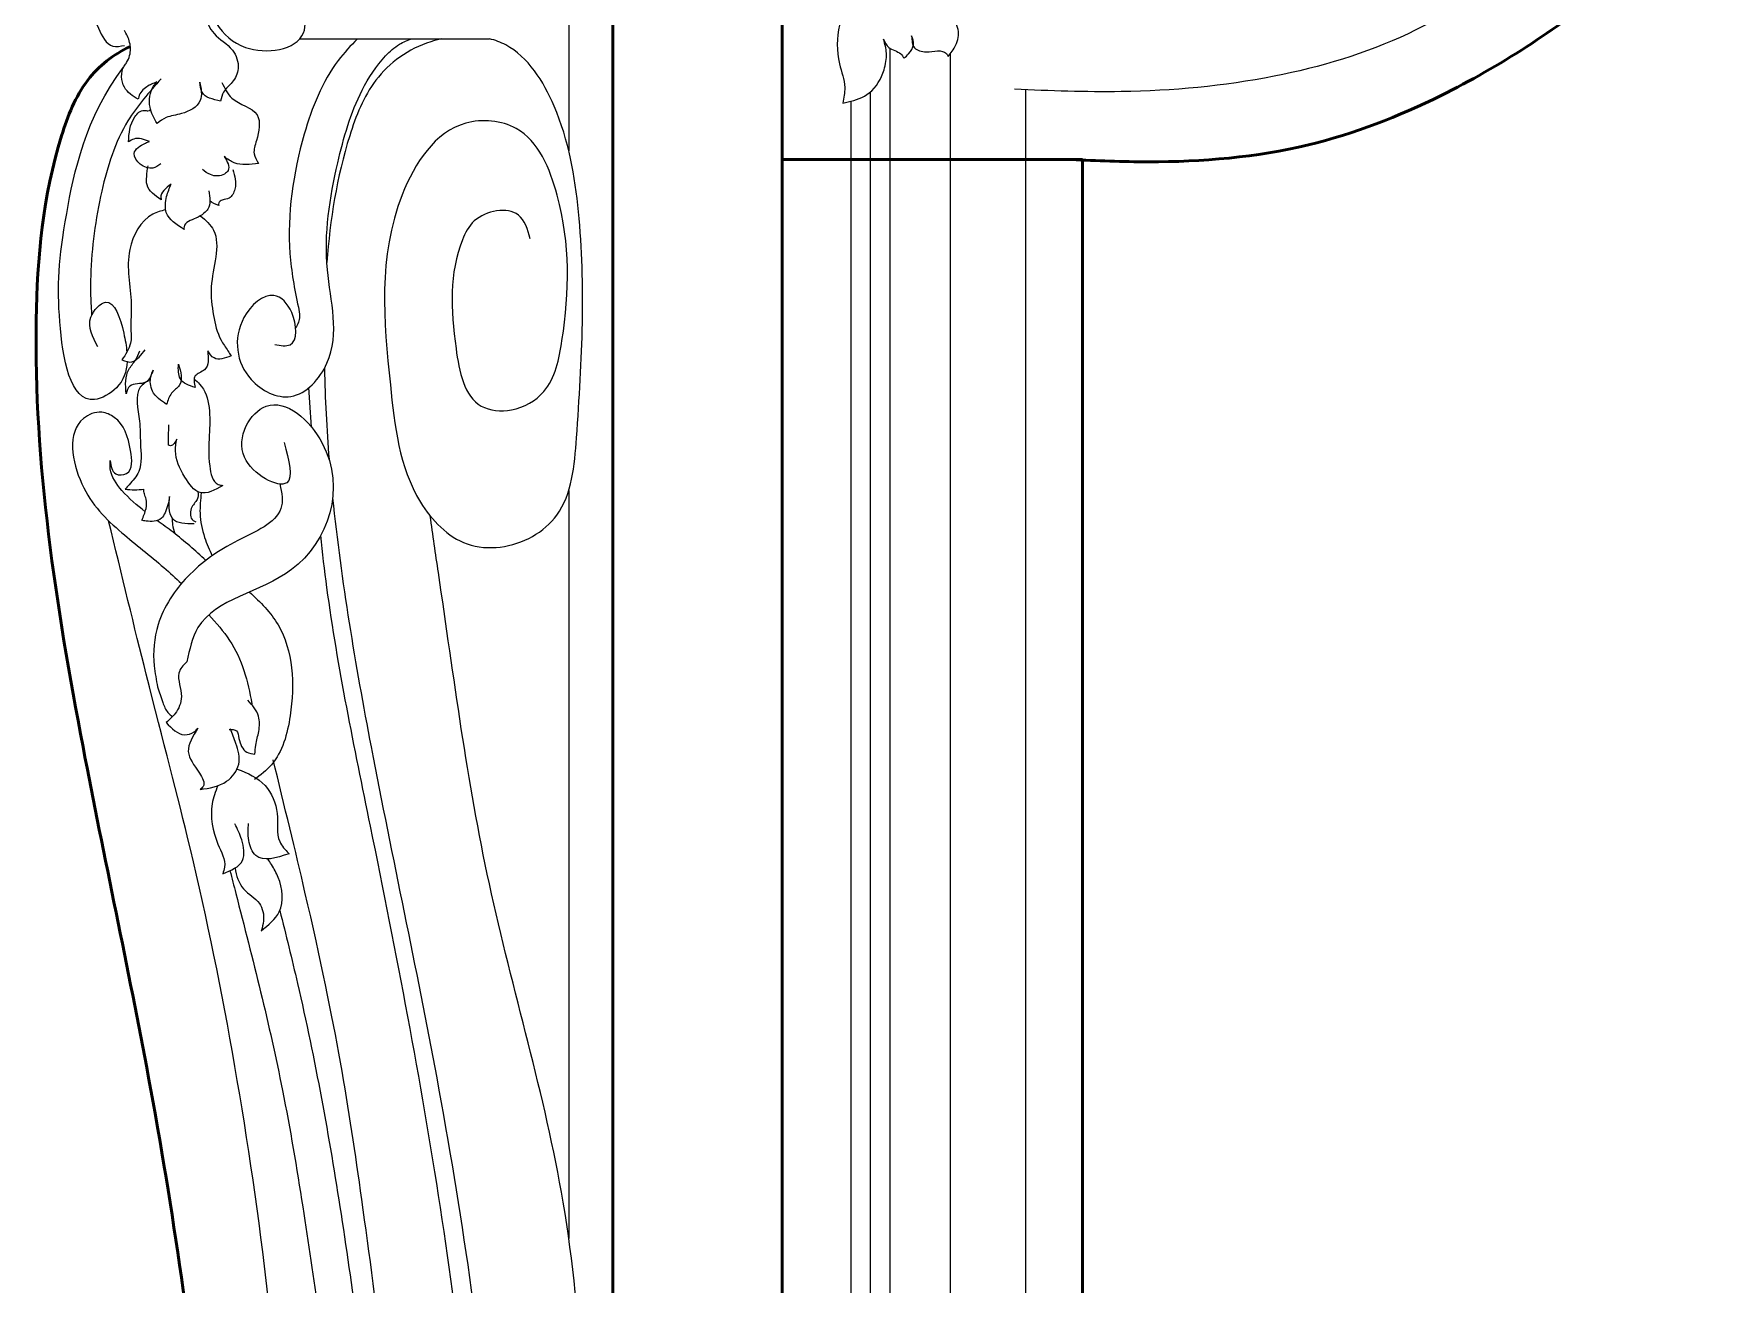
# Model space of a CAD drawing. Header units: millimetres. Extents: x -843 to 3, y 6 to 1206.
# Drawn here: x -799.9 to -355.3, y 598.6 to 927.6 of the extents above; entities that cross this region are included whole.
import ezdxf

# ---------------------------------------------------------------- set-up
doc = ezdxf.new("R2010")
doc.units = ezdxf.units.MM

msp = doc.modelspace()

# ---------------------------------------------------------------- linework, layer by layer
at = {"lineweight": 50}
for p, q in [((-647.49, 6.03), (-647.49, 1166.03)), ((-602.94, 6.03), (-602.94, 1166.03)), ((-523.87, 894.52), (-602.94, 894.52)), ((-523.87, 894.52), (-523.87, 159.02))]:
    msp.add_line(p, q, dxfattribs=at)
at = {"lineweight": 5}
for p, q in [((-659.08, 930.42), (-659.08, 896.84)), ((-729.86, 926.32), (-679.95, 926.32)), ((-574.6, 923.87), (-574.6, 159.02)), ((-558.68, 922.35), (-558.68, 159.02)), ((-579.8, 912.23), (-579.8, 159.02)), ((-538.79, 159.02), (-538.79, 913.05)), ((-584.72, 159.02), (-584.72, 909.92)), ((-659.08, 807.5), (-659.08, 610.64))]:
    msp.add_line(p, q, dxfattribs=at)
for points, knots in [([(-363.2, 1000.78), (-365.29, 995.96), (-374.93, 973.62), (-402.71, 949.1), (-438.34, 925.68), (-474.41, 914.95), (-509.57, 911.78), (-532.4, 912.62), (-541.77, 913.05)], [0, 0, 0, 0, 15.697953, 72.713296, 106.585507, 143.585581, 183.989543, 212.100247, 212.100247, 212.100247, 212.100247]), ([(-736.47, 845.88), (-734.94, 845.61), (-730.22, 844.77), (-730.82, 854.37), (-737.36, 861.22), (-748.15, 851.29), (-745.9, 836.58), (-731.2, 829.35), (-717.85, 844.41), (-724.81, 866.95), (-720.94, 891.13), (-715.49, 910.37), (-708.91, 920.48), (-704.07, 924.94), (-701.45, 925.95), (-700.27, 926.32)], [0, 0, 0, 0, 4.041281, 12.502243, 19.006805, 28.827234, 45.211938, 56.573542, 69.504561, 94.103276, 122.356262, 142.530672, 153.468367, 158.213947, 161.88744, 161.88744, 161.88744, 161.88744]), ([(-714.69, 926.32), (-716.48, 924.5), (-723.09, 917.43), (-730.59, 898.11), (-733.92, 875.41), (-731.15, 859.67), (-729.62, 852.96), (-730.37, 851.21), (-730.95, 850.23)], [2.191807, 2.191807, 2.191807, 2.191807, 9.825555, 31.164439, 62.835135, 77.076331, 79.563025, 82.858078, 82.858078, 82.858078, 82.858078]), ([(-692.6, 926.32), (-693.55, 926.11), (-700.45, 924.21), (-710.93, 916.77), (-719.3, 895.23), (-721.9, 878.71), (-722.76, 867.45)], [469.876564, 469.876564, 469.876564, 469.876564, 472.667718, 490.331666, 506.456102, 540.274058, 540.274058, 540.274058, 540.274058]), ([(-669.22, 873.71), (-669.92, 876.17), (-671.82, 882.76), (-683.74, 880.6), (-690.59, 866.45), (-690.06, 850.05), (-686.05, 829.03), (-673.29, 827.85), (-663.31, 833.64), (-658.92, 855.46), (-658.54, 878.69), (-668.88, 904.11), (-691.51, 906.22), (-710.23, 877.14), (-706.72, 841.59), (-703.18, 808.1), (-686.63, 790.61), (-670.58, 792.93), (-658.42, 803.47), (-655.89, 835.25), (-654.1, 870.61), (-660.19, 906.23), (-670.64, 923.01), (-678.45, 925.94), (-679.95, 926.32)], [0, 0, 0, 0, 6.962233, 18.676672, 24.547725, 53.183494, 69.723129, 77.713935, 87.477291, 101.756858, 139.98623, 160.570468, 173.955138, 199.122272, 249.224744, 281.076973, 297.617257, 314.864069, 323.380037, 344.357952, 403.874817, 432.377823, 452.900889, 457.537572, 457.537572, 457.537572, 457.537572]), ([(-775.3, 841.38), (-775.42, 838.7), (-776.89, 834.51), (-789.84, 827.1), (-794.25, 855.26), (-792.91, 873.96), (-786.3, 905.66), (-776.22, 918.88)], [29.50181, 29.50181, 29.50181, 29.50181, 37.418175, 43.992832, 66.378353, 90.039953, 110.533918, 110.533918, 110.533918, 110.533918]), ([(-766.35, 915.81), (-769.49, 912.27), (-777.06, 903.76), (-782.79, 885.37), (-785.01, 868.75), (-784.93, 857.78), (-784.7, 854.33), (-784.64, 853.56)], [0, 0, 0, 0, 14.09626, 33.866856, 56.356346, 64.394685, 66.722058, 66.722058, 66.722058, 66.722058]), ([(-774.93, 899.18), (-774.8, 901.47), (-774.61, 904.75), (-771.53, 907.79), (-769.88, 907.28), (-769.34, 907.53), (-769.12, 907.67)], [0, 0, 0, 0, 6.796652, 9.777604, 10.793594, 11.564585, 11.564585, 11.564585, 11.564585]), ([(-765.16, 881.28), (-766.36, 881.05), (-771.06, 879.74), (-776.56, 869.68), (-773.78, 859.06), (-774.48, 850.91), (-774.02, 845.69), (-775.69, 843.28), (-776.67, 841.89)], [2.437436, 2.437436, 2.437436, 2.437436, 6.035457, 17.165316, 31.456367, 38.240495, 41.78795, 46.696394, 46.696394, 46.696394, 46.696394]), ([(-756.05, 879.73), (-754.57, 878.59), (-749.72, 873.97), (-753.95, 863.28), (-752.73, 853.83), (-751.41, 847.91), (-749.08, 844.73), (-748.22, 843.33), (-747.95, 842.88)], [3.003474, 3.003474, 3.003474, 3.003474, 8.33872, 23.22371, 30.7485, 37.557912, 40.90276, 42.479605, 42.479605, 42.479605, 42.479605]), ([(-783, 845.31), (-784.4, 847.86), (-786.76, 852.18), (-779.34, 860.03), (-776.47, 850.8), (-775.5, 845.42), (-775.37, 843.87)], [0, 0, 0, 0, 7.966282, 13.497304, 22.94503, 27.155341, 27.155341, 27.155341, 27.155341]), ([(-769.18, 836.61), (-770.26, 836.06), (-773.81, 833.86), (-771.7, 826.47), (-771.99, 819.52), (-771.06, 813.11), (-774.18, 809.65), (-775.46, 808.19), (-775.81, 807.78)], [1.183633, 1.183633, 1.183633, 1.183633, 4.594744, 13.480314, 19.32856, 26.810327, 31.047366, 32.660414, 32.660414, 32.660414, 32.660414]), ([(-757.68, 836.76), (-757.15, 836.37), (-753.18, 833.07), (-753.6, 823.32), (-754.03, 815.31), (-752.76, 809.25), (-750.55, 808.86), (-750.15, 808.79)], [2.055832, 2.055832, 2.055832, 2.055832, 4.038063, 17.73607, 25.868736, 31.185083, 32.37588, 32.37588, 32.37588, 32.37588]), ([(-734.01, 820.09), (-732.75, 815.43), (-729.95, 805.06), (-749.99, 815.59), (-738.56, 836.11), (-715.18, 815.32), (-726.32, 782.07), (-755.95, 778.63), (-758.9, 765.65), (-759.55, 762.37)], [0, 0, 0, 0, 10.600891, 23.565548, 38.149553, 55.842404, 90.038153, 119.024496, 128.532544, 128.532544, 128.532544, 128.532544]), ([(-779.74, 815.38), (-779.55, 813.91), (-779.21, 811.31), (-773.6, 811.71), (-774.4, 819.84), (-776.48, 825.93), (-782.44, 828.71), (-791.58, 825.06), (-788.6, 807.49), (-777.56, 796.68), (-767.57, 789.06), (-762.52, 784.4), (-761, 782.97)], [0, 0, 0, 0, 3.798507, 6.664625, 12.733474, 22.480064, 26.057693, 31.115479, 48.313864, 64.957095, 79.314618, 85.573171, 85.573171, 85.573171, 85.573171]), ([(-770.55, 801.89), (-772.71, 803.55), (-776.43, 806.76), (-779.95, 811.71), (-779.78, 814.64), (-779.74, 815.38)], [23.738279, 23.738279, 23.738279, 23.738279, 31.94504, 38.40155, 40.621247, 40.621247, 40.621247, 40.621247]), ([(-735.11, 809.18), (-734.52, 806.81), (-733.59, 799.87), (-747.81, 794.11), (-759.5, 786.01), (-767.84, 773.75), (-768.69, 763.02), (-767.63, 757.61), (-767.27, 755.78)], [2.999117, 2.999117, 2.999117, 2.999117, 9.753927, 23.83164, 40.132808, 54.909388, 65.861549, 71.450354, 71.450354, 71.450354, 71.450354]), ([(-771.46, 799.64), (-771.01, 800.64), (-770.23, 802.39), (-770.06, 804.89), (-770.82, 806.5), (-770.93, 807.41), (-770.93, 807.84)], [0, 0, 0, 0, 3.275713, 5.733453, 7.190695, 8.510934, 8.510934, 8.510934, 8.510934]), ([(-756.66, 807.13), (-756.55, 806.41), (-756.66, 804.88), (-758.91, 802.95), (-758.73, 799.84), (-757.48, 799.34), (-757.24, 799.24)], [3.939594, 3.939594, 3.939594, 3.939594, 6.177533, 9.02232, 12.199969, 12.96814, 12.96814, 12.96814, 12.96814]), ([(-755.79, 806.84), (-756.01, 805.05), (-756.4, 801.1), (-755.23, 795.42), (-753.66, 791.86), (-752.92, 790.28)], [1.502637, 1.502637, 1.502637, 1.502637, 6.893934, 13.384363, 18.58458, 18.58458, 18.58458, 18.58458]), ([(-721.22, 805.5), (-718.97, 783.55), (-710.24, 732.37), (-691.6, 647.3), (-676.33, 541.51), (-670.86, 435.78), (-685.7, 368.24), (-692.96, 341.79)], [602.284224, 602.284224, 602.284224, 602.284224, 668.404738, 757.128198, 863.785753, 989.309222, 1071.073143, 1071.073143, 1071.073143, 1071.073143]), ([(-689.71, 267.07), (-687.34, 275.07), (-680.82, 297.08), (-667.35, 335.17), (-657.5, 386.79), (-651.98, 467.05), (-652.53, 546.06), (-660.53, 633.14), (-682.21, 702.53), (-689.96, 763.46), (-694.88, 795.8), (-695.53, 800.77)], [0, 0, 0, 0, 25.047276, 68.847061, 121.051306, 182.042047, 310.003933, 357.741521, 443.751081, 526.727419, 541.778424, 541.778424, 541.778424, 541.778424]), ([(-741.22, 388.97), (-740.96, 390.31), (-740.7, 391.65), (-740.45, 392.99), (-738.75, 401.89), (-733.2, 430.91), (-730.3, 499.13), (-736.05, 596.31), (-752.81, 693.26), (-768.3, 750.51), (-776.74, 785.34), (-780.17, 799.5)], [-4.089678, -4.089678, -4.089678, -4.089678, 0, 0, 0, 27.17534, 88.599667, 203.589545, 322.633949, 370.054555, 402.252766, 402.252766, 402.252766, 402.252766]), ([(-754.56, 789.09), (-757.38, 791.65), (-761.54, 795.33), (-766.01, 798.54), (-767.42, 799.56)], [3.174059, 3.174059, 3.174059, 3.174059, 14.560509, 19.809294, 19.809294, 19.809294, 19.809294]), ([(-763.45, 800.26), (-763.45, 799.65), (-763.37, 798.25), (-763.03, 796.89), (-762.77, 796.12)], [3.762598, 3.762598, 3.762598, 3.762598, 5.600566, 8.038394, 8.038394, 8.038394, 8.038394]), ([(-701.16, 348.07), (-699.21, 353.2), (-690.77, 375.3), (-681.4, 432.3), (-680.34, 518.11), (-691.5, 619.19), (-708.52, 706.66), (-720.83, 765.38), (-723.87, 791.07), (-724.35, 795.65)], [0, 0, 0, 0, 16.463316, 70.913872, 171.78245, 273.341221, 375.335483, 439.192282, 453.015241, 453.015241, 453.015241, 453.015241]), ([(-743.12, 780.74), (-740.2, 778.1), (-731.83, 769.57), (-730.89, 751.57), (-734.93, 736.71), (-740.21, 732.62), (-741.79, 731.39)], [4.034563, 4.034563, 4.034563, 4.034563, 15.548475, 39.692468, 53.505318, 59.426488, 59.426488, 59.426488, 59.426488]), ([(-753.84, 774.74), (-751.84, 772.62), (-746.03, 766), (-743.33, 757.19), (-742.5, 751.15), (-742.48, 751.06)], [3.373647, 3.373647, 3.373647, 3.373647, 12.047498, 29.761899, 30.01534, 30.01534, 30.01534, 30.01534]), ([(-759.55, 762.37), (-760.6, 761.49), (-762.76, 759), (-760.18, 753.65), (-762.16, 748.95), (-764.19, 747.17), (-765.02, 746.44)], [2.536122, 2.536122, 2.536122, 2.536122, 6.409275, 12.620462, 17.362777, 20.682785, 20.682785, 20.682785, 20.682785]), ([(-767.27, 755.78), (-766.84, 754.43), (-766.12, 752.14), (-764.98, 749.28), (-763.81, 748.3), (-763.36, 747.99)], [0, 0, 0, 0, 4.282724, 7.270719, 8.900426, 8.900426, 8.900426, 8.900426]), ([(-746.37, 734.19), (-743.56, 733.17), (-738.51, 730.76), (-734.99, 722.79), (-736.41, 715.91), (-733.68, 712.88), (-732.73, 711.93), (-732.68, 711.89)], [3.287716, 3.287716, 3.287716, 3.287716, 11.935448, 19.939613, 27.371775, 31.227135, 31.415802, 31.415802, 31.415802, 31.415802]), ([(-710.63, 392.78), (-710.49, 393.58), (-710.35, 394.38), (-710.21, 395.18), (-709.08, 401.49), (-701.39, 444.74), (-700.25, 519.18), (-713.29, 621.77), (-721.07, 671.92), (-733.93, 724.57), (-736.87, 736.63)], [-2.439297, -2.439297, -2.439297, -2.439297, 0, 0, 0, 19.214028, 131.604415, 226.631568, 308.910596, 333.356658, 333.356658, 333.356658, 333.356658]), ([(-751.44, 729.79), (-752.1, 728.23), (-753.8, 723.29), (-752.49, 715.74), (-749.07, 709.82), (-749.94, 707.22), (-750.13, 706.64)], [4.327626, 4.327626, 4.327626, 4.327626, 9.387468, 20.110001, 26.388134, 28.174278, 28.174278, 28.174278, 28.174278]), ([(-748.24, 707.44), (-747.73, 705.44), (-747.21, 703.44), (-746.7, 701.44), (-744.48, 692.81), (-740.06, 675.63), (-733.85, 648.19), (-727.55, 610.43), (-720.41, 558.17), (-715.31, 496.62), (-716.28, 447.61), (-720.09, 421.78), (-721.26, 415.15), (-721.36, 414.57)], [-6.195108, -6.195108, -6.195108, -6.195108, 0, 0, 0, 26.710445, 53.234442, 84.370812, 141.505959, 211.447106, 269.520606, 287.982979, 289.724868, 289.724868, 289.724868, 289.724868]), ([(-746.91, 708.13), (-746.68, 706.13), (-744.99, 701.83), (-740.06, 699.67), (-739.05, 694.85), (-739.74, 692.5), (-740, 691.64)], [9.494408, 9.494408, 9.494408, 9.494408, 14.709428, 20.356602, 25.061305, 27.72984, 27.72984, 27.72984, 27.72984]), ([(-740, 691.64), (-738.1, 693.14), (-733.71, 696.59), (-734.56, 704.28), (-736.93, 708.48), (-737.95, 710.03), (-738.29, 710.53)], [0, 0, 0, 0, 6.891402, 15.92255, 19.716388, 21.515666, 21.515666, 21.515666, 21.515666]), ([(-735.11, 696.95), (-733.52, 690.57), (-726.99, 664.19), (-718.31, 616.21), (-710.65, 556.01), (-707.41, 498.69), (-707.74, 452.66), (-711.53, 418.15), (-715.25, 399.8), (-716.74, 391.33), (-716.98, 389.98)], [2.791114, 2.791114, 2.791114, 2.791114, 22.520797, 84.314914, 148.911362, 204.464568, 256.466036, 286.788582, 308.463775, 312.592172, 312.592172, 312.592172, 312.592172])]:
    msp.add_open_spline(points, degree=3, knots=knots, dxfattribs=at)
at = {"lineweight": 50}
msp.add_spline([(-526.85, 894.52), (-506.52, 893.95), (-464.44, 898.41), (-429.51, 911.41), (-386.09, 939.5), (-358.84, 967.69), (-351.45, 981.23), (-349.51, 987.18)], degree=3, dxfattribs=at)
at = {"lineweight": 5}
for points in [[(-771.94, 966.21), (-775.19, 967.11), (-783.57, 958.19), (-786.04, 943.97), (-782.85, 929.09), (-779.05, 924.41), (-775.99, 924.57)], [(-739.25, 957.35), (-737.25, 954.67), (-727.84, 956.49), (-726.58, 961.68), (-729.84, 966.19), (-738.4, 968.01), (-752.32, 958.83), (-755.18, 940.03), (-744.19, 924.06), (-728.9, 927.9), (-734.05, 939.35), (-741.32, 937.74), (-741.55, 932.65), (-738, 930.82), (-735.25, 933.74), (-736.11, 934.82)], [(-586.74, 933.97), (-587.87, 929.91), (-587.83, 919.74), (-586.46, 913.48), (-586.95, 909.39)], [(-755.01, 932.6), (-752.43, 927.7), (-747.61, 923.34), (-746.09, 918.51), (-747.67, 914.88), (-749.92, 912.3), (-750.71, 909.93)], [(-559.19, 921.67), (-557.28, 924.59), (-556.63, 928.79), (-557.48, 930.88)], [(-772.39, 910.39), (-776.03, 913.56), (-776.09, 919.11), (-775.43, 920.1), (-774.64, 921.9), (-774.64, 925.37), (-776.01, 928.53)], [(-586.95, 909.39), (-585.58, 909.7), (-579.99, 912.08), (-576.11, 918.15), (-575.49, 922.51), (-576.24, 926.21)], [(-576.24, 926.21), (-574.85, 924.05), (-571.72, 922.35), (-570.83, 921.2)], [(-570.83, 921.2), (-569.63, 922.4), (-568.34, 924.8), (-568.87, 927.09)], [(-568.87, 927.09), (-568.06, 923.93), (-565.03, 922.9), (-559.7, 922.41), (-559.19, 921.67)], [(-767.5, 914.95), (-770.14, 913.69), (-772.26, 911.05), (-772.39, 910.39)], [(-767.43, 904.05), (-769.28, 908.34), (-768.36, 913.82), (-767.5, 914.95)], [(-756.2, 914.88), (-756.07, 910.06), (-761.02, 906.62), (-765.06, 905.57), (-767.43, 904.05)], [(-750.71, 909.93), (-755.6, 912.24), (-756.2, 914.88)], [(-750.34, 914.85), (-747.72, 910.7), (-741.11, 906.3), (-741.28, 899.54), (-741.88, 896.07), (-740.69, 893.53)], [(-769.45, 899.29), (-773.54, 899.93), (-774.93, 899.18)], [(-766.47, 893.44), (-768.54, 892.27), (-773.44, 896.1), (-770.51, 898.87), (-769.45, 899.29)], [(-749.75, 895.31), (-748.73, 891.67), (-749.66, 890.74), (-753.39, 890.57), (-755.51, 891.92)], [(-740.69, 893.53), (-747.12, 893.7), (-749.75, 895.31)], [(-766.34, 883.97), (-770.07, 887.86), (-770.15, 890.06), (-769.81, 892.85)], [(-747.46, 891.92), (-746.95, 886.76), (-748.48, 884.39), (-750.25, 883.88), (-751.19, 883.12), (-751.19, 882.44)], [(-763.72, 888.11), (-766.42, 884.48), (-766.34, 883.97)], [(-760.33, 876.18), (-764.99, 880.58), (-764.9, 884.81), (-763.72, 888.11)], [(-753.81, 886.34), (-754.06, 881.51), (-755.08, 880.41), (-757.2, 879.14), (-760.33, 876.86), (-760.33, 876.18)], [(-776.67, 841.89), (-774.05, 841.31), (-772.16, 842.58), (-770.54, 844.5)], [(-775.6, 832.94), (-774.85, 839.34), (-773.11, 841.75), (-771.93, 844.23)], [(-761.81, 840.75), (-761.58, 835.11), (-763.6, 833.08), (-764.92, 830.12)], [(-757.44, 834.59), (-761.3, 836.89), (-761.77, 838.58), (-761.81, 840.75)], [(-754.1, 844.22), (-754.95, 839.24), (-757.39, 837.6), (-757.44, 834.59)], [(-747.95, 842.88), (-752.44, 842.33), (-754.1, 844.22)], [(-768.49, 839.1), (-770.47, 835.95), (-774.56, 834.96), (-775.6, 832.94)], [(-764.92, 830.12), (-768.64, 833.6), (-769.01, 837.64), (-768.49, 839.1)], [(-764.45, 819.36), (-764.4, 821.96), (-764.3, 824.76)], [(-762.23, 821), (-763.87, 819.26), (-764.45, 819.36)], [(-750.15, 808.79), (-756.12, 806.92), (-760.11, 811.01), (-762.56, 817.91), (-762.23, 821)], [(-764.11, 805.87), (-765.32, 801.61), (-766.3, 800.17), (-770.33, 799.43), (-771.46, 799.64)], [(-757.63, 798.7), (-763.32, 800.08), (-764.21, 802.87), (-764.11, 805.87)], [(-741.66, 738.06), (-741.46, 740.49), (-740.66, 744.08), (-740.73, 748.06), (-743.52, 752.27)], [(-765.02, 746.44), (-760.18, 743.21), (-757.68, 743.94), (-756.69, 744.92)], [(-756.69, 744.92), (-759.2, 738.8), (-756.3, 733.13), (-755.31, 729.58), (-756.1, 728.79)], [(-756.1, 728.79), (-749.11, 730.96), (-745.95, 735.44), (-746.67, 740.91), (-748.12, 744.73)], [(-748.41, 744.62), (-746.55, 744.23), (-745.88, 742.24), (-743.81, 738.65), (-741.66, 738.06)], [(-750.13, 706.64), (-744.96, 710.09), (-745.16, 715.59), (-746.95, 719.77)], [(-732.68, 711.89), (-741.42, 711.42), (-743.29, 715.42), (-743.36, 719.89)]]:
    msp.add_spline(points, degree=3, dxfattribs=at)
at = {"lineweight": 50}
msp.add_open_spline([(-774.45, 924.29), (-778.93, 922.25), (-787.16, 915.71), (-796.99, 890.42), (-802.4, 830.88), (-789.41, 747.64), (-767.42, 647.3), (-752.15, 541.51), (-746.41, 430.64), (-765.23, 352.43), (-776.46, 315.32), (-778.19, 309.47)], degree=3, knots=[475.998935, 475.998935, 475.998935, 475.998935, 490.331666, 506.456102, 555.366355, 668.404738, 757.128198, 863.785753, 989.309222, 1086.313856, 1104.44934, 1104.44934, 1104.44934, 1104.44934], dxfattribs=at)
at = {"lineweight": 5}
for points in [[(-751.19, 882.44), (-752.09, 882.78), (-753, 883.12), (-753.51, 883.68)], [(-723.39, 839.62), (-723.23, 831.61), (-722.8, 823.61), (-722.15, 815.63)], [(-726.77, 824.12), (-727.01, 827.59), (-727.23, 831.06), (-727.45, 834.53)], [(-775.81, 807.78), (-774.2, 807.66), (-772.59, 807.54), (-770.93, 807.84)]]:
    msp.add_open_spline(points, degree=3, dxfattribs=at)

doc.saveas('drawing.dxf')
